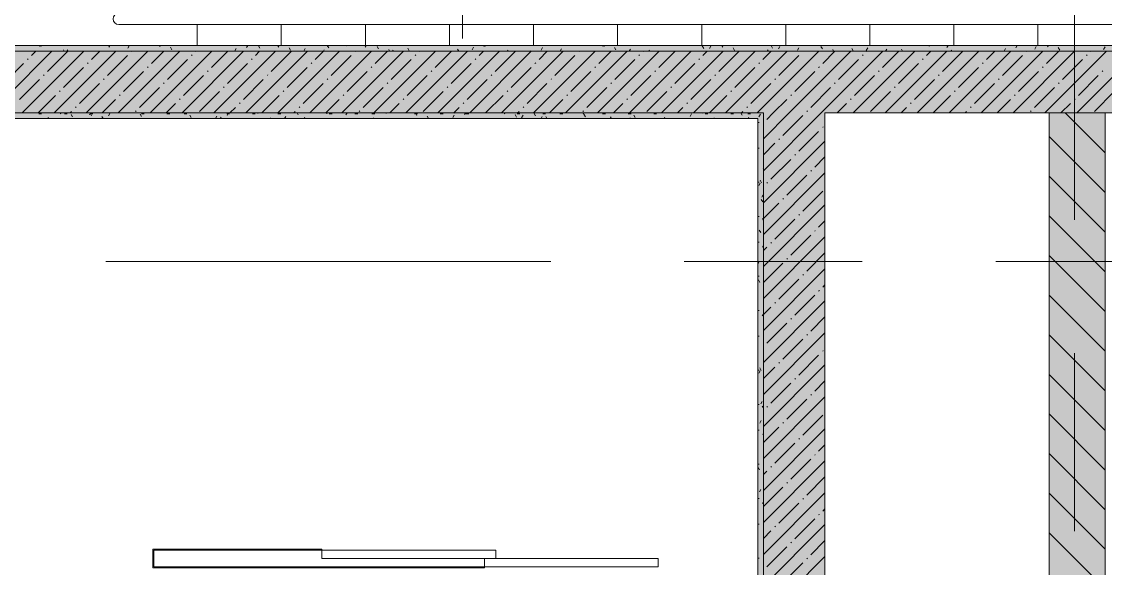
# Model space of a CAD drawing. Header units: millimetres. Extents: x -3817 to 677485, y -22715 to 103890.
# Drawn here: x 95097 to 98964, y 17816 to 19766 of the extents above; entities that cross this region are included whole.
import ezdxf

# ---------------------------------------------------------------- set-up
doc = ezdxf.new("R2010")
doc.units = ezdxf.units.MM
doc.layers.add('PDF _Геометрия', color=7, linetype='Continuous', true_color=0x1d1d1d)
doc.layers.add('PDF _Сплошная заливка', color=7, linetype='Continuous', true_color=0xffffff)

msp = doc.modelspace()

# ---------------------------------------------------------------- hatches: boundary and pattern name
at = {"layer": 'PDF _Сплошная заливка', "transparency": 33554559}
for points in [[(98080, 19661.3), (100823.6, 19661.3), (100823.6, 19681.3), (94823.6, 19681.3), (94823.6, 19661.3), (97414.7, 19661.3)], [(98080, 19441.3), (101043.6, 19441.3), (101043.6, 19661.3), (95043.6, 19661.3), (95043.6, 19441.3), (97963.6, 19441.3)], [(97414.7, 19421.3), (97723.6, 19421.3), (97723.6, 19441.3), (95043.6, 19441.3), (95043.6, 19421.3), (96749.4, 19421.3)], [(97723.6, 17761.3), (97743.6, 17761.3), (97743.6, 19441.3), (97723.6, 19441.3), (97723.6, 19182.4)], [(97743.6, 17741.3), (97963.6, 17741.3), (97963.6, 19441.3), (97743.6, 19441.3), (97743.6, 19182.4)]]:
    msp.add_hatch(color=256, dxfattribs=at).paths.add_polyline_path(points)

# ---------------------------------------------------------------- linework, layer by layer
at = {"layer": 'PDF _Геометрия', "color": 253, "lineweight": 9, "true_color": 0xaaaaaa}
for points in [[(98853.6, 19059.5), (98853.6, 21326.4), (98853.6, 23826.4)], [(95397.7, 18911.3), (96985.2, 18911.3)], [(97461.4, 18911.3), (98096.4, 18911.3)], [(98572.7, 18911.3), (100160.2, 18911.3)], [(98853.6, 17948.3), (98853.6, 18583.3)], [(96748.6, 17818.3), (95565.6, 17818.3), (95565.6, 17884.3), (96168.6, 17884.3)], [(95568.6, 17881.3), (95568.6, 17821.3)], [(97368.6, 17851.3), (97368.6, 17821.3), (97368.6, 17851.3), (96748.6, 17851.3), (96748.6, 17821.3), (97368.6, 17821.3), (96748.6, 17821.3), (96748.6, 17851.3), (96168.6, 17851.3), (96168.6, 17881.3), (96788.6, 17881.3), (96788.6, 17851.3)]]:
    msp.add_lwpolyline(points, dxfattribs=at)
at = {"layer": 'PDF _Геометрия', "color": 9, "lineweight": 9, "true_color": 0xc0c0c0}
for points in [[(107993.6, 23469.3), (107093.6, 23469.3), (107093.6, 23311.4), (107093.6, 23469.3), (105673.6, 23469.3), (105673.6, 23311.4), (105673.6, 23469.3), (104893.6, 23469.3), (104893.6, 23311.4), (104893.6, 23469.3), (103693.6, 23469.3), (103693.6, 23311.4), (103693.6, 23469.3), (101393.6, 23469.3), (101393.6, 23311.4), (101393.6, 23469.3), (96853.6, 23469.3), (96853.6, 23311.4), (96853.6, 23061.4), (100823.6, 23061.4), (100823.6, 19661.3), (95043.6, 19661.3)], [(94823.6, 19661.3), (100823.6, 19661.3), (100823.6, 19681.3), (100823.6, 23061.4), (100803.6, 23061.4), (96853.6, 23061.4), (96853.6, 23041.3), (98610.1, 23041.3), (99323.6, 23041.3), (100802.6, 23041.3)], [(100802.6, 19681.3), (94823.6, 19681.3), (94803.6, 19681.3), (94803.6, 15552.3)], [(95043.6, 19441.3), (97743.6, 19441.3), (97743.6, 17741.3), (97443.6, 17741.3), (97443.6, 17521.3), (98743.6, 17521.3), (98743.6, 16031.4), (97063.6, 16031.4), (96983.6, 16031.4), (96983.6, 15511.3), (96749.4, 15511.3), (96963.6, 15511.3), (96983.6, 15511.3), (96983.6, 16031.4), (98723.6, 16031.4), (98743.6, 16031.4), (98743.6, 17501.3), (98743.6, 17521.3), (97488.6, 17521.3), (97488.6, 17501.3)]]:
    msp.add_lwpolyline(points, dxfattribs=at)
at = {"layer": 'PDF _Геометрия', "color": 7, "lineweight": 9}
for points in [[(96050.1, 20377.4), (96670.1, 20377.4), (96670.1, 19706.3)], [(98963.6, 19441.3), (98763.6, 19441.3)]]:
    msp.add_lwpolyline(points, dxfattribs=at)
msp.add_lwpolyline([(95443.6, 19796.3), (99603.6, 19796.3, -0.999974), (99603.6, 19756.3), (95443.6, 19756.3, -0.999972)], format="xyb", close=True, dxfattribs=at)
at = {"layer": 'PDF _Геометрия', "color": 253, "lineweight": 9, "true_color": 0xaaaaaa}
for points in [[(95723.6, 19681.3), (95723.6, 19756.3)], [(95723.6, 19681.3), (95723.6, 19756.3)], [(96023.6, 19681.3), (96023.6, 19756.3)], [(96023.6, 19681.3), (96023.6, 19756.3)], [(96323.6, 19681.3), (96323.6, 19756.3)], [(96323.6, 19681.3), (96323.6, 19756.3)], [(96623.6, 19681.3), (96623.6, 19756.3)], [(96623.6, 19681.3), (96623.6, 19756.3)], [(96923.6, 19681.3), (96923.6, 19756.3)], [(96923.6, 19681.3), (96923.6, 19756.3)], [(97223.6, 19681.3), (97223.6, 19756.3)], [(97223.6, 19681.3), (97223.6, 19756.3)], [(97523.6, 19681.3), (97523.6, 19756.3)], [(97523.6, 19681.3), (97523.6, 19756.3)], [(97823.6, 19681.3), (97823.6, 19756.3)], [(97823.6, 19681.3), (97823.6, 19756.3)], [(98123.6, 19681.3), (98123.6, 19756.3)], [(98123.6, 19681.3), (98123.6, 19756.3)], [(98423.6, 19681.3), (98423.6, 19756.3)], [(98423.6, 19681.3), (98423.6, 19756.3)], [(98723.6, 19681.3), (98723.6, 19756.3)], [(98723.6, 19681.3), (98723.6, 19756.3)], [(96788.6, 17851.3), (96788.6, 17881.3), (96168.6, 17881.3), (96168.6, 17851.3)]]:
    msp.add_lwpolyline(points, close=True, dxfattribs=at)
at = {"layer": 'PDF _Геометрия', "lineweight": 9}
for points in [[(94823.6, 19280), (95043.6, 19500), (95204.9, 19661.3)], [(95099, 19441.3), (95319, 19661.3)], [(95132.6, 19646), (95147.9, 19661.3)], [(95189.6, 19589), (95260.9, 19660.3)], [(95213, 19441.3), (95433, 19661.3)], [(95327.1, 19441.3), (95547.1, 19661.3)], [(95346.4, 19631.8), (95376, 19661.3)], [(95403.4, 19574.7), (95474.7, 19646)], [(95441.1, 19441.3), (95661.1, 19661.3)], [(95489, 19660.3), (95490, 19661.3)], [(95555.2, 19441.3), (95775.2, 19661.3)], [(95560.2, 19617.5), (95604.1, 19661.3)], [(95669.2, 19441.3), (95889.2, 19661.3)], [(95702.8, 19646), (95705.2, 19648.4)], [(95717.1, 19660.3), (95718.1, 19661.3)], [(95774.1, 19603.2), (95832.2, 19661.3)], [(95783.3, 19441.3), (96003.3, 19661.3)], [(95897.3, 19441.3), (96117.3, 19661.3)], [(95930.9, 19646), (95946.2, 19661.3)], [(95987.9, 19589), (96059.2, 19660.3)], [(96011.4, 19441.3), (96231.4, 19661.3)], [(96125.4, 19441.3), (96345.4, 19661.3)], [(96144.7, 19631.8), (96174.3, 19661.3)], [(96201.8, 19574.7), (96273, 19646)], [(96239.5, 19441.3), (96459.5, 19661.3)], [(96287.3, 19660.3), (96288.4, 19661.3)], [(96353.5, 19441.3), (96573.5, 19661.3)], [(96358.6, 19617.5), (96402.4, 19661.3)], [(96467.6, 19441.3), (96687.6, 19661.3)], [(96501.1, 19646), (96503.5, 19648.4)], [(96515.4, 19660.3), (96516.5, 19661.3)], [(96572.4, 19603.2), (96630.5, 19661.3)], [(96581.6, 19441.3), (96801.6, 19661.3)], [(96695.7, 19441.3), (96915.7, 19661.3)], [(96729.2, 19646), (96744.6, 19661.3)], [(96786.3, 19589), (96857.5, 19660.3)], [(96809.7, 19441.3), (97029.7, 19661.3)], [(96923.8, 19441.3), (97143.8, 19661.3)], [(96943.1, 19631.8), (96972.7, 19661.3)], [(97000.1, 19574.7), (97071.4, 19646)], [(97037.8, 19441.3), (97257.8, 19661.3)], [(97085.6, 19660.3), (97086.7, 19661.3)], [(97151.9, 19441.3), (97371.9, 19661.3)], [(97156.9, 19617.5), (97200.8, 19661.3)], [(97265.9, 19441.3), (97485.9, 19661.3)], [(97299.5, 19646), (97301.9, 19648.4)], [(97313.7, 19660.3), (97314.8, 19661.3)], [(97370.8, 19603.2), (97428.9, 19661.3)], [(97380, 19441.3), (97600, 19661.3)], [(97494, 19441.3), (97714, 19661.3)], [(97527.6, 19646), (97542.9, 19661.3)], [(97584.6, 19589), (97655.9, 19660.3)], [(97608.1, 19441.3), (97828.1, 19661.3)], [(97722.1, 19441.3), (97942.1, 19661.3)], [(97741.4, 19631.8), (97771, 19661.3)], [(97743.6, 19348.8), (97836.2, 19441.3), (98056.2, 19661.3)], [(97743.6, 19234.7), (97950.2, 19441.3), (98170.2, 19661.3)], [(97798.5, 19574.7), (97869.7, 19646)], [(97884, 19660.3), (97885.1, 19661.3)], [(97955.3, 19617.5), (97999.1, 19661.3)], [(98064.2, 19441.3), (98284.3, 19661.3)], [(98097.8, 19646), (98100.2, 19648.4)], [(98112.1, 19660.3), (98113.2, 19661.3)], [(98169.1, 19603.2), (98227.2, 19661.3)], [(98178.3, 19441.3), (98398.3, 19661.3)], [(98292.3, 19441.3), (98512.3, 19661.3)], [(98325.9, 19646), (98341.3, 19661.3)], [(98383, 19589), (98454.2, 19660.3)], [(98406.4, 19441.3), (98626.4, 19661.3)], [(98520.4, 19441.3), (98740.4, 19661.3)], [(98539.8, 19631.8), (98569.4, 19661.3)], [(98596.8, 19574.7), (98668.1, 19646)], [(98634.5, 19441.3), (98854.5, 19661.3)], [(98682.3, 19660.3), (98683.4, 19661.3)], [(98748.5, 19441.3), (98968.5, 19661.3)], [(98753.6, 19617.5), (98797.5, 19661.3)], [(98862.6, 19441.3), (99082.6, 19661.3)], [(98896.2, 19646), (98898.6, 19648.4)], [(98910.4, 19660.3), (98911.5, 19661.3)], [(95032.8, 19546.2), (95043.6, 19557), (95104, 19617.5)], [(95118.3, 19631.8), (95120.7, 19634.1)], [(95332.1, 19617.5), (95334.5, 19619.9)], [(95546, 19603.2), (95548.4, 19605.6)], [(95617.3, 19560.5), (95688.5, 19631.8)], [(95831.1, 19546.2), (95902.4, 19617.5)], [(95916.6, 19631.8), (95919, 19634.1)], [(96130.5, 19617.5), (96132.9, 19619.9)], [(96344.3, 19603.2), (96346.7, 19605.6)], [(96415.6, 19560.5), (96486.9, 19631.8)], [(96629.5, 19546.2), (96700.7, 19617.5)], [(96715, 19631.8), (96717.4, 19634.1)], [(96928.8, 19617.5), (96931.2, 19619.9)], [(97142.7, 19603.2), (97145, 19605.6)], [(97214, 19560.5), (97285.2, 19631.8)], [(97427.8, 19546.2), (97499.1, 19617.5)], [(97513.3, 19631.8), (97515.7, 19634.1)], [(97727.2, 19617.5), (97729.5, 19619.9)], [(97941, 19603.2), (97943.4, 19605.6)], [(98012.3, 19560.5), (98083.6, 19631.8)], [(98226.1, 19546.2), (98297.4, 19617.5)], [(98311.7, 19631.8), (98314, 19634.1)], [(98525.5, 19617.5), (98527.9, 19619.9)], [(98739.4, 19603.2), (98741.7, 19605.6)], [(98810.6, 19560.5), (98881.9, 19631.8)], [(95175.3, 19574.7), (95177.7, 19577.1)], [(95246.6, 19532), (95317.9, 19603.2)], [(95460.4, 19517.7), (95531.7, 19589)], [(95674.3, 19503.4), (95745.6, 19574.7)], [(95759.8, 19589), (95762.2, 19591.4)], [(95973.7, 19574.7), (95976, 19577.1)], [(96044.9, 19532), (96116.2, 19603.2)], [(96258.8, 19517.7), (96330.1, 19589)], [(96472.6, 19503.4), (96543.9, 19574.7)], [(96558.2, 19589), (96560.5, 19591.4)], [(96772, 19574.7), (96774.4, 19577.1)], [(96843.3, 19532), (96914.6, 19603.2)], [(97057.1, 19517.7), (97128.4, 19589)], [(97271, 19503.4), (97342.3, 19574.7)], [(97356.5, 19589), (97358.9, 19591.4)], [(97570.4, 19574.7), (97572.7, 19577.1)], [(97641.6, 19532), (97712.9, 19603.2)], [(97855.5, 19517.7), (97926.8, 19589)], [(98069.3, 19503.4), (98140.6, 19574.7)], [(98154.9, 19589), (98157.2, 19591.4)], [(98368.7, 19574.7), (98371.1, 19577.1)], [(98440, 19532), (98511.3, 19603.2)], [(98653.8, 19517.7), (98725.1, 19589)], [(98867.7, 19503.4), (98938.9, 19574.7)], [(98953.2, 19589), (98955.6, 19591.4)], [(95089.8, 19489.2), (95161.1, 19560.5)], [(95303.6, 19474.9), (95374.9, 19546.2)], [(95389.2, 19560.5), (95391.5, 19562.8)], [(95517.5, 19460.7), (95588.8, 19532)], [(95603, 19546.2), (95605.4, 19548.6)], [(95816.9, 19532), (95819.2, 19534.3)], [(95888.1, 19489.2), (95959.4, 19560.5)], [(96102, 19474.9), (96173.3, 19546.2)], [(96187.5, 19560.5), (96189.9, 19562.8)], [(96315.8, 19460.7), (96387.1, 19532)], [(96401.4, 19546.2), (96403.7, 19548.6)], [(96615.2, 19532), (96617.6, 19534.3)], [(96686.5, 19489.2), (96757.8, 19560.5)], [(96900.3, 19474.9), (96971.6, 19546.2)], [(96985.9, 19560.5), (96988.2, 19562.8)], [(97114.2, 19460.7), (97185.4, 19532)], [(97199.7, 19546.2), (97202.1, 19548.6)], [(97413.5, 19532), (97415.9, 19534.3)], [(97484.8, 19489.2), (97556.1, 19560.5)], [(97698.7, 19474.9), (97769.9, 19546.2)], [(97784.2, 19560.5), (97786.6, 19562.8)], [(97912.5, 19460.7), (97983.8, 19532)], [(97998, 19546.2), (98000.4, 19548.6)], [(98211.9, 19532), (98214.3, 19534.3)], [(98283.2, 19489.2), (98354.4, 19560.5)], [(98497, 19474.9), (98568.3, 19546.2)], [(98582.5, 19560.5), (98584.9, 19562.8)], [(98710.9, 19460.7), (98782.1, 19532)], [(98796.4, 19546.2), (98798.8, 19548.6)], [(95156, 19441.3), (95218.1, 19503.4)], [(95232.3, 19517.7), (95234.7, 19520.1)], [(95384.1, 19441.3), (95431.9, 19489.2)], [(95446.2, 19503.4), (95448.6, 19505.8)], [(95660, 19489.2), (95662.4, 19491.6)], [(95731.3, 19446.4), (95802.6, 19517.7)], [(95954.3, 19441.3), (96016.4, 19503.4)], [(96030.7, 19517.7), (96033.1, 19520.1)], [(96182.4, 19441.3), (96230.3, 19489.2)], [(96244.5, 19503.4), (96246.9, 19505.8)], [(96458.4, 19489.2), (96460.7, 19491.6)], [(96529.7, 19446.4), (96600.9, 19517.7)], [(96752.7, 19441.3), (96814.8, 19503.4)], [(96829, 19517.7), (96831.4, 19520.1)], [(96980.8, 19441.3), (97028.6, 19489.2)], [(97042.9, 19503.4), (97045.3, 19505.8)], [(97256.7, 19489.2), (97259.1, 19491.6)], [(97328, 19446.4), (97399.3, 19517.7)], [(97551, 19441.3), (97613.1, 19503.4)], [(97627.4, 19517.7), (97629.8, 19520.1)], [(97755.7, 19417.9), (97779.1, 19441.3), (97827, 19489.2)], [(97841.2, 19503.4), (97843.6, 19505.8)], [(98055.1, 19489.2), (98057.4, 19491.6)], [(98126.3, 19446.4), (98197.6, 19517.7)], [(98349.4, 19441.3), (98411.5, 19503.4)], [(98425.7, 19517.7), (98428.1, 19520.1)], [(98577.5, 19441.3), (98625.3, 19489.2)], [(98639.6, 19503.4), (98641.9, 19505.8)], [(98853.4, 19489.2), (98855.8, 19491.6)], [(98924.7, 19446.4), (98996, 19517.7)], [(95289.4, 19460.7), (95291.7, 19463)], [(95612.2, 19441.3), (95645.8, 19474.9)], [(95840.3, 19441.3), (95859.6, 19460.7)], [(95873.9, 19474.9), (95876.2, 19477.3)], [(96087.7, 19460.7), (96090.1, 19463)], [(96410.5, 19441.3), (96444.1, 19474.9)], [(96638.6, 19441.3), (96658, 19460.7)], [(96672.2, 19474.9), (96674.6, 19477.3)], [(96886.1, 19460.7), (96888.4, 19463)], [(97208.9, 19441.3), (97242.5, 19474.9)], [(97437, 19441.3), (97456.3, 19460.7)], [(97470.6, 19474.9), (97472.9, 19477.3)], [(97684.4, 19460.7), (97686.8, 19463)], [(98007.2, 19441.3), (98040.8, 19474.9)], [(98235.3, 19441.3), (98254.7, 19460.7)], [(98268.9, 19474.9), (98271.3, 19477.3)], [(98482.8, 19460.7), (98485.1, 19463)], [(98805.6, 19441.3), (98839.2, 19474.9)], [(95270, 19441.3), (95275.1, 19446.4)], [(95503.2, 19446.4), (95505.6, 19448.8)], [(96068.4, 19441.3), (96073.5, 19446.4)], [(96301.6, 19446.4), (96303.9, 19448.8)], [(96866.7, 19441.3), (96871.8, 19446.4)], [(97099.9, 19446.4), (97102.3, 19448.8)], [(97665.1, 19441.3), (97670.2, 19446.4)], [(97812.7, 19360.9), (97884, 19432.2)], [(97898.2, 19446.4), (97900.6, 19448.8)], [(98463.4, 19441.3), (98468.5, 19446.4)], [(98696.6, 19446.4), (98699, 19448.8)], [(98963.6, 19298.3), (98820.5, 19441.3)], [(98963.6, 19439.7), (98961.9, 19441.3)], [(97743.6, 19405.8), (97743.8, 19406)], [(97869.7, 19303.9), (97941, 19375.1)], [(97955.3, 19389.4), (97957.6, 19391.8)], [(97743.6, 19120.7), (97963.6, 19340.7)], [(97798.5, 19346.6), (97800.8, 19349)], [(98963.6, 19156.9), (98763.6, 19356.9)], [(97743.6, 19291.7), (97784.2, 19332.4)], [(97769.9, 19204.1), (97841.2, 19275.3)], [(97855.5, 19289.6), (97857.9, 19292)], [(97926.8, 19246.8), (97963.6, 19283.7)], [(97743.6, 19006.6), (97963.6, 19226.6)], [(97827, 19147), (97898.2, 19218.3)], [(97912.5, 19232.6), (97914.9, 19235)], [(97755.7, 19189.8), (97758.1, 19192.2)], [(98963.6, 19015.4), (98763.6, 19215.4)], [(97884, 19090), (97955.3, 19161.3)], [(97743.6, 19063.7), (97798.5, 19118.5)], [(97743.6, 18892.6), (97963.6, 19112.6)], [(97812.7, 19132.8), (97815.1, 19135.2)], [(97869.7, 19075.8), (97872.1, 19078.1)], [(98963.6, 18874), (98763.6, 19074)], [(97784.2, 18990.2), (97855.5, 19061.5)], [(97941, 19033), (97963.6, 19055.6)], [(97743.6, 18778.5), (97963.6, 18998.5)], [(97841.2, 18933.2), (97912.5, 19004.5)], [(97926.8, 19018.7), (97929.1, 19021.1)], [(97743.6, 18949.6), (97755.7, 18961.7)], [(97769.9, 18976), (97772.3, 18978.3)], [(97827, 18918.9), (97829.3, 18921.3)], [(97898.2, 18876.2), (97963.6, 18941.5)], [(98963.6, 18732.6), (98763.6, 18932.6)], [(97743.6, 18835.6), (97812.7, 18904.7)], [(97743.6, 18664.5), (97963.6, 18884.5)], [(97798.5, 18776.4), (97869.7, 18847.7)], [(97884, 18861.9), (97886.4, 18864.3)], [(97941, 18804.9), (97943.4, 18807.3)], [(97955.3, 18819.2), (97963.6, 18827.5)], [(97743.6, 18550.4), (97963.6, 18770.4)], [(97784.2, 18762.1), (97786.6, 18764.5)], [(97855.5, 18719.4), (97926.8, 18790.6)], [(98963.6, 18591.2), (98763.6, 18791.2)], [(97743.6, 18721.5), (97769.9, 18747.9)], [(97755.7, 18619.6), (97827, 18690.8)], [(97841.2, 18705.1), (97843.6, 18707.5)], [(97912.5, 18662.3), (97963.6, 18713.4)], [(97743.6, 18436.4), (97963.6, 18656.4)], [(97898.2, 18648.1), (97900.6, 18650.4)], [(98963.6, 18449.8), (98763.6, 18649.8)], [(97743.6, 18607.5), (97743.8, 18607.7)], [(97812.7, 18562.5), (97884, 18633.8)], [(97869.7, 18505.5), (97941, 18576.8)], [(97955.3, 18591.1), (97957.6, 18593.4)], [(97743.6, 18322.3), (97963.6, 18542.3)], [(97743.6, 18493.4), (97784.2, 18534)], [(97798.5, 18548.3), (97800.8, 18550.7)], [(97855.5, 18491.3), (97857.9, 18493.6)], [(97926.8, 18448.5), (97963.6, 18485.3)], [(98963.6, 18308.3), (98763.6, 18508.3)], [(97769.9, 18405.7), (97841.2, 18477)], [(97743.6, 18208.3), (97963.6, 18428.3)], [(97827, 18348.7), (97898.2, 18420)], [(97912.5, 18434.2), (97914.9, 18436.6)], [(97755.7, 18391.5), (97758.1, 18393.8)], [(97812.7, 18334.4), (97815.1, 18336.8)], [(97884, 18291.7), (97955.3, 18363)], [(98963.6, 18166.9), (98763.6, 18366.9)], [(97743.6, 18265.3), (97798.5, 18320.2)], [(97743.6, 18094.2), (97963.6, 18314.2)], [(97784.2, 18191.9), (97855.5, 18263.2)], [(97869.7, 18277.4), (97872.1, 18279.8)], [(97941, 18234.6), (97963.6, 18257.2)], [(97926.8, 18220.4), (97929.1, 18222.8)], [(98963.6, 18025.5), (98763.6, 18225.5)], [(97743.6, 17980.2), (97963.6, 18200.2)], [(97769.9, 18177.6), (97772.3, 18180)], [(97841.2, 18134.9), (97912.5, 18206.1)], [(97743.6, 18151.3), (97755.7, 18163.4)], [(97898.2, 18077.8), (97963.6, 18143.2)], [(97743.6, 18037.2), (97812.7, 18106.3)], [(97827, 18120.6), (97829.3, 18123)], [(97743.6, 17866.1), (97963.6, 18086.1)], [(97884, 18063.6), (97886.4, 18065.9)], [(98963.6, 17884.1), (98763.6, 18084.1)], [(97798.5, 17978), (97869.7, 18049.3)], [(97955.3, 18020.8), (97963.6, 18029.1)], [(97855.5, 17921), (97926.8, 17992.3)], [(97941, 18006.6), (97943.4, 18008.9)], [(97743.6, 17752.1), (97963.6, 17972.1)], [(97743.6, 17923.2), (97769.9, 17949.5)], [(97784.2, 17963.8), (97786.6, 17966.2)], [(98963.6, 17742.6), (98763.6, 17942.6)], [(97841.2, 17906.8), (97843.6, 17909.1)], [(97912.5, 17864), (97963.6, 17915.1)], [(97755.7, 17821.2), (97827, 17892.5)], [(97626.9, 17521.3), (97846.9, 17741.3), (97963.6, 17858)], [(97812.7, 17764.2), (97884, 17835.5)], [(97898.2, 17849.7), (97900.6, 17852.1)]]:
    msp.add_lwpolyline(points, dxfattribs=at)
at = {"layer": 'PDF _Геометрия', "color": 253, "lineweight": 9, "true_color": 0x9b9b9b}
for points in [[(95158.3, 19681.2), (95168.4, 19681.2)], [(95164.7, 19681.3), (95162.1, 19676.9)], [(95168, 19679.4), (95166.9, 19681.3)], [(95248.8, 19661.3), (95246.2, 19665.8)], [(95249.7, 19681.2), (95259.8, 19681.2)], [(95261.6, 19666.3), (95258.7, 19661.3)], [(95310.7, 19681.2), (95320.8, 19681.2)], [(95329.6, 19662.2), (95329.1, 19661.3)], [(95411.1, 19681.3), (95407.9, 19675.8)], [(95463.1, 19681.2), (95473.2, 19681.2)], [(95480.9, 19680.5), (95475.9, 19671.8)], [(95554.5, 19681.2), (95564.6, 19681.2)], [(95591.4, 19677.5), (95589.2, 19681.3)], [(95633.1, 19666.3), (95628, 19675.1)], [(95646, 19681.2), (95656, 19681.2)], [(95828.9, 19681.2), (95838.9, 19681.2)], [(95862.7, 19671.2), (95857.7, 19662.5)], [(95903.8, 19681.3), (95899.3, 19673.7)], [(95920.3, 19681.2), (95930.4, 19681.2)], [(95946.8, 19671.5), (95941.8, 19680.2)], [(95981.3, 19681.2), (95991.3, 19681.2)], [(96009.4, 19681.3), (96009, 19680.7)], [(96014.9, 19675.6), (96011.5, 19681.3)], [(96056.5, 19664.5), (96051.5, 19673.2)], [(96093.5, 19661.3), (96093.1, 19662)], [(96108.5, 19670.1), (96103.4, 19661.4)], [(96133.7, 19681.2), (96143.7, 19681.2)], [(96176.5, 19666), (96173.8, 19661.3)], [(96192.6, 19672.6), (96187.5, 19681.3)], [(96225.1, 19681.2), (96235.2, 19681.2)], [(96255.7, 19681.3), (96254.8, 19679.6)], [(96316.5, 19681.2), (96326.6, 19681.2)], [(96326.1, 19681.3), (96322.8, 19675.6)], [(96370.3, 19669.6), (96365.2, 19678.3)], [(96410.2, 19661.3), (96406.9, 19667.2)], [(96422.2, 19664.9), (96420.2, 19661.3)], [(96479.9, 19662.6), (96474.9, 19671.3)], [(96499.4, 19681.2), (96509.5, 19681.2)], [(96590.9, 19681.2), (96600.9, 19681.2)], [(96651.8, 19681.2), (96661.9, 19681.2)], [(96656.6, 19661.3), (96652.6, 19668.3)], [(96709.6, 19675), (96704.6, 19666.3)], [(96748.5, 19681.3), (96746.2, 19677.4)], [(96752.1, 19678.9), (96750.6, 19681.3)], [(96804.2, 19681.2), (96814.3, 19681.2)], [(96832.6, 19661.3), (96830.3, 19665.3)], [(96895.7, 19681.2), (96905.7, 19681.2)], [(96913.7, 19662.7), (96912.9, 19661.3)], [(96955.3, 19673.9), (96950.3, 19665.2)], [(96987.1, 19681.2), (96997.2, 19681.2)], [(97023.4, 19669.8), (97018.5, 19661.3)], [(97170.8, 19681.3), (97169.7, 19679.3)], [(97170, 19681.2), (97180, 19681.2)], [(97175.5, 19677), (97173, 19681.3)], [(97217.1, 19665.8), (97212.1, 19674.6)], [(97261.4, 19681.2), (97271.5, 19681.2)], [(97269.1, 19668.7), (97264.9, 19661.3)], [(97322.4, 19681.2), (97332.4, 19681.2)], [(97337.1, 19664.6), (97335.2, 19661.3)], [(97474.8, 19681.2), (97484.8, 19681.2)], [(97530.9, 19671), (97525.9, 19679.7)], [(97556.5, 19678.8), (97551.5, 19670.1)], [(97566.2, 19681.2), (97576.3, 19681.2)], [(97593.2, 19681.3), (97593.1, 19681.2)], [(97598.9, 19675.1), (97595.3, 19681.3)], [(97640.6, 19663.9), (97635.5, 19672.7)], [(97657.7, 19681.2), (97667.7, 19681.2)], [(97677.3, 19661.3), (97677.2, 19661.5)], [(97760.6, 19666.5), (97757.6, 19661.3)], [(97776.6, 19672.1), (97771.6, 19680.8)], [(97802.2, 19677.7), (97797.2, 19669)], [(97840.5, 19681.2), (97850.6, 19681.2)], [(97870.3, 19673.6), (97865.2, 19664.9)], [(97932, 19681.2), (97942, 19681.2)], [(97954.3, 19669.1), (97949.3, 19677.8)], [(97994, 19661.3), (97991, 19666.7)], [(97992.9, 19681.2), (98003, 19681.2)], [(98064, 19662.1), (98059, 19670.8)], [(98116, 19672.5), (98111, 19663.8)], [(98145.3, 19681.2), (98155.4, 19681.2)], [(98184, 19668.4), (98179.9, 19661.3)], [(98240.4, 19661.3), (98236.7, 19667.8)], [(98236.8, 19681.2), (98246.8, 19681.2)], [(98328.2, 19681.2), (98338.3, 19681.2)], [(98336.1, 19678.4), (98334.4, 19681.3)], [(98402.7, 19681.3), (98398.3, 19673.9)], [(98416.4, 19661.3), (98414.4, 19664.8)], [(98511.1, 19681.2), (98521.2, 19681.2)], [(98607.5, 19670.3), (98602.4, 19661.6)], [(98602.5, 19681.2), (98612.6, 19681.2)], [(98649, 19681.3), (98644.1, 19672.8)], [(98663.5, 19681.2), (98673.6, 19681.2)], [(98717.1, 19677.4), (98712.1, 19668.7)], [(98759.6, 19676.5), (98756.8, 19681.3)], [(98801.2, 19665.3), (98796.2, 19674)], [(98815.9, 19681.2), (98826, 19681.2)], [(98907.3, 19681.2), (98917.4, 19681.2)], [(98962.9, 19676.3), (98957.8, 19667.6)], [(95158.3, 19437.3), (95168.4, 19437.3)], [(95192.5, 19424.7), (95190.6, 19421.3)], [(95237.1, 19437.7), (95235, 19441.3)], [(95249.7, 19437.3), (95259.8, 19437.3)], [(95278.7, 19426.6), (95273.7, 19435.3)], [(95342.9, 19441.3), (95338.7, 19434.2)], [(95341.2, 19437.3), (95351.2, 19437.3)], [(95346.8, 19430.7), (95341.8, 19439.4)], [(95387.4, 19421.3), (95383.4, 19428.2)], [(95411.8, 19438.8), (95406.8, 19430.1)], [(95524.5, 19427.7), (95519.5, 19436.4)], [(95524.1, 19437.3), (95534.1, 19437.3)], [(95615.5, 19437.3), (95625.6, 19437.3)], [(95676.5, 19437.3), (95686.5, 19437.3)], [(95702.2, 19424.7), (95697.2, 19433.4)], [(95739.3, 19421.3), (95738.8, 19422.3)], [(95793.6, 19429.6), (95788.9, 19421.3)], [(95809.7, 19421.3), (95806.8, 19426.3)], [(95828.9, 19437.3), (95838.9, 19437.3)], [(95835.2, 19440.7), (95830.2, 19432)], [(95920.3, 19437.3), (95930.4, 19437.3)], [(95941.2, 19441.3), (95939.9, 19439.1)], [(95985.7, 19421.3), (95984.5, 19423.3)], [(96011.7, 19437.3), (96021.8, 19437.3)], [(96039.3, 19428.5), (96035.2, 19421.3)], [(96084, 19434), (96079.7, 19441.3)], [(96107.4, 19424.4), (96105.6, 19421.3)], [(96187.6, 19441.3), (96185.6, 19438)], [(96194.6, 19437.3), (96204.7, 19437.3)], [(96258, 19441.3), (96253.7, 19433.9)], [(96286.1, 19437.3), (96296.1, 19437.3)], [(96347, 19437.3), (96357.1, 19437.3)], [(96353.1, 19423.3), (96352, 19421.3)], [(96397.8, 19439.1), (96396.5, 19441.3)], [(96499.4, 19437.3), (96509.5, 19437.3)], [(96507.4, 19432.1), (96502.4, 19440.8)], [(96548.8, 19421.3), (96544, 19429.6)], [(96590.9, 19437.3), (96600.9, 19437.3)], [(96640.5, 19433.3), (96635.5, 19424.6)], [(96643.5, 19440.2), (96642.8, 19441.3)], [(96680.3, 19441.3), (96677.1, 19435.8)], [(96682.3, 19437.3), (96692.4, 19437.3)], [(96821.2, 19437.2), (96818.8, 19441.3)], [(96862.8, 19426.1), (96857.8, 19434.8)], [(96865.2, 19437.3), (96875.2, 19437.3)], [(96886.2, 19432.3), (96881.2, 19423.5)], [(96930.9, 19430.2), (96925.8, 19438.9)], [(96954.3, 19428.2), (96950.3, 19421.3)], [(96956.6, 19437.3), (96966.7, 19437.3)], [(96971.1, 19421.3), (96967.5, 19427.7)], [(97017.6, 19437.3), (97027.6, 19437.3)], [(97102.6, 19441.3), (97100.5, 19437.7)], [(97108.6, 19427.2), (97103.5, 19435.9)], [(97170, 19437.3), (97180, 19437.3)], [(97200, 19427.1), (97196.7, 19421.3)], [(97261.4, 19437.3), (97271.5, 19437.3)], [(97268, 19423), (97267.1, 19421.3)], [(97286.3, 19424.2), (97281.2, 19432.9)], [(97323.1, 19421.3), (97322.9, 19421.7)], [(97352.9, 19437.3), (97362.9, 19437.3)], [(97393.5, 19421.3), (97390.9, 19425.8)], [(97487.4, 19437.1), (97482.3, 19428.4)], [(97525, 19441.3), (97524, 19439.6)], [(97535.7, 19437.3), (97545.8, 19437.3)], [(97569.5, 19421.3), (97568.6, 19422.8)], [(97627.2, 19437.3), (97637.2, 19437.3)], [(97668.1, 19433.4), (97663.5, 19441.3)], [(97688.1, 19437.3), (97698.2, 19437.3)], [(97691.5, 19424.9), (97689.4, 19421.3)], [(97733.1, 19436), (97728.1, 19427.3)], [(97723.6, 19406.9), (97728.7, 19406.9)], [(97723.6, 19315.4), (97728.7, 19315.4)], [(97743.6, 19241.7), (97743.3, 19242.1)], [(97723.6, 19193.5), (97728.7, 19193.5)], [(97732, 19190.3), (97727, 19181.6)], [(97737.2, 19191.8), (97732.2, 19200.5)], [(97743.2, 19148.7), (97738.1, 19140)], [(97741.3, 19123.8), (97736.3, 19132.5)], [(97723.6, 19071.6), (97728.7, 19071.6)], [(97743.6, 19058.8), (97740.3, 19064.4)], [(97734.2, 19014.1), (97729.2, 19022.8)], [(97723.6, 18980.1), (97728.7, 18980.1)], [(97743.6, 18966.5), (97741.1, 18962.3)], [(97727.1, 18904.4), (97723.6, 18910.6)], [(97723.6, 18858.2), (97728.7, 18858.2)], [(97731.2, 18836.4), (97726.2, 18845.1)], [(97723.6, 18736.3), (97728.7, 18736.3)], [(97743.6, 18722.7), (97740, 18716.5)], [(97723.6, 18644.9), (97728.7, 18644.9)], [(97723.6, 18522.9), (97728.7, 18522.9)], [(97736.4, 18522.6), (97731.4, 18531.3)], [(97732.8, 18521.1), (97727.8, 18512.4)], [(97739.9, 18411.5), (97734.8, 18402.8)], [(97723.6, 18401), (97728.7, 18401)], [(97743.6, 18388.3), (97739.5, 18395.3)], [(97735.8, 18343.4), (97730.8, 18334.7)], [(97723.6, 18309.6), (97728.7, 18309.6)], [(97743.6, 18296), (97741.9, 18293.1)], [(97723.6, 18187.7), (97728.7, 18187.7)], [(97730.4, 18167.2), (97725.4, 18175.9)], [(97734.7, 18097.7), (97729.7, 18089)], [(97723.6, 18065.7), (97728.7, 18065.7)], [(97743.6, 18052.1), (97740.8, 18047.4)], [(97723.6, 17974.3), (97728.7, 17974.3)], [(97723.6, 17852.4), (97728.7, 17852.4)]]:
    msp.add_lwpolyline(points, dxfattribs=at)
at = {"layer": 'PDF _Геометрия', "color": 9, "lineweight": 9, "true_color": 0xc0c0c0}
for points in [[(97723.6, 19441.3), (95043.6, 19441.3), (95043.6, 19421.3), (95043.6, 17741.3), (95063.6, 17741.3), (97743.6, 17741.3), (97743.6, 17761.3), (97743.6, 19441.3)], [(97723.6, 17761.3), (95063.6, 17761.3), (95063.6, 19421.3), (97723.6, 19421.3)], [(100351.6, 18941.3), (99191.6, 18941.3), (99111.6, 18941.3), (99111.6, 16111.4), (98963.6, 16111.4), (98963.6, 17741.3), (98743.6, 17741.3), (97963.6, 17741.3), (97963.6, 19441.3), (98763.6, 19441.3), (98763.6, 17741.3), (98963.6, 17741.3), (98963.6, 19441.3), (100351.6, 19441.3)]]:
    msp.add_lwpolyline(points, close=True, dxfattribs=at)
at = {"layer": 'PDF _Геометрия', "color": 253, "lineweight": 13, "true_color": 0xaaaaaa}
msp.add_lwpolyline([(96168.6, 17881.3), (96168.6, 17884.3), (95565.6, 17884.3), (95565.6, 17818.3), (96748.6, 17818.3), (96748.6, 17821.3), (95568.6, 17821.3), (95568.6, 17881.3)], close=True, dxfattribs=at)
at = {"layer": 'PDF _Сплошная заливка', "lineweight": 35, "transparency": 33554559}
msp.add_solid([(98963.6, 17741.3), (98963.6, 19441.3), (98763.6, 17741.3), (98763.6, 19441.3)], dxfattribs=at)

doc.saveas('drawing.dxf')
